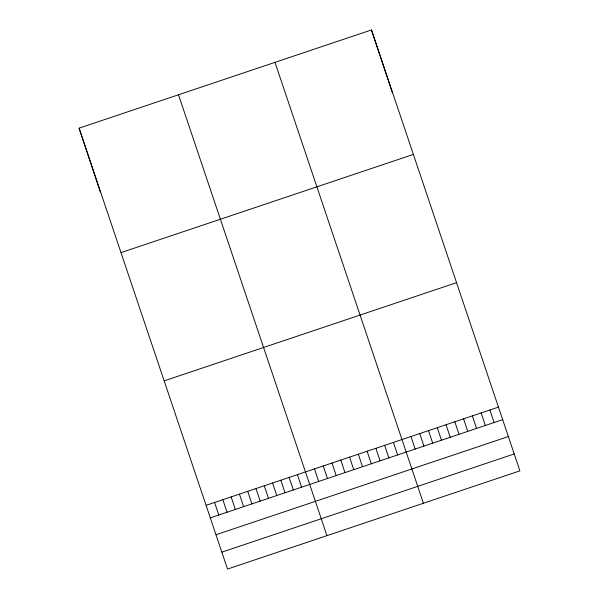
<?xml version="1.0" encoding="UTF-8"?>
<svg xmlns="http://www.w3.org/2000/svg" width="599" height="599" viewBox="0 0 599 599"><rect width="100%" height="100%" fill="white"/><g stroke="black" fill="none" stroke-linecap="round" stroke-linejoin="round"><path stroke-width="0.9" d="M79.09 128.156L371.477 29.95L519.91 470.844L227.523 569.05L79.09 128.156L100.31 191.95M121.073 252.598L413.46 154.392M164.321 380.814L456.708 282.608M206.296 505.256L498.69 407.05M210.474 517.798L502.861 419.592M216.097 534.712L508.484 436.506M221.892 552.136L514.279 453.93M274.993 62.356L423.418 503.25M178.502 94.769L326.934 535.663M371.477 29.95L379.871 55.175M380.155 56.021L387.074 76.829M387.358 77.675L388.197 80.214M388.481 81.06L391.297 89.513M391.574 90.359L392.42 92.897M489.915 409.993L494.085 422.535M481.139 412.943L485.317 425.485M472.371 415.886L476.542 428.427M463.596 418.836L467.774 431.377M454.828 421.778L458.999 434.32M446.053 424.728L450.231 437.27M437.285 427.671L441.456 440.213M428.51 430.621L432.688 443.163M419.742 433.564L423.912 446.105M410.966 436.514L415.144 449.055M393.423 442.406L397.601 454.948M384.655 445.349L388.826 457.891M375.88 448.299L380.058 460.841M367.112 451.242L371.283 463.783M358.337 454.192L362.515 466.733M349.569 457.134L353.739 469.676M340.794 460.084L344.972 472.618M332.026 463.027L336.196 475.569M323.25 465.977L327.428 478.511M314.482 468.92L318.653 481.461M297.426 474.648L301.596 487.189M289.145 477.433L293.315 489.975M280.856 480.211L285.027 492.752M272.575 482.996L276.745 495.538M264.286 485.782L268.464 498.323M256.005 488.559L260.176 501.101M247.724 491.345L251.894 503.886M239.435 494.13L243.606 506.664M231.154 496.908L235.325 509.45M222.865 499.693L227.036 512.235M214.584 502.471L218.755 515.013"/></g></svg>
